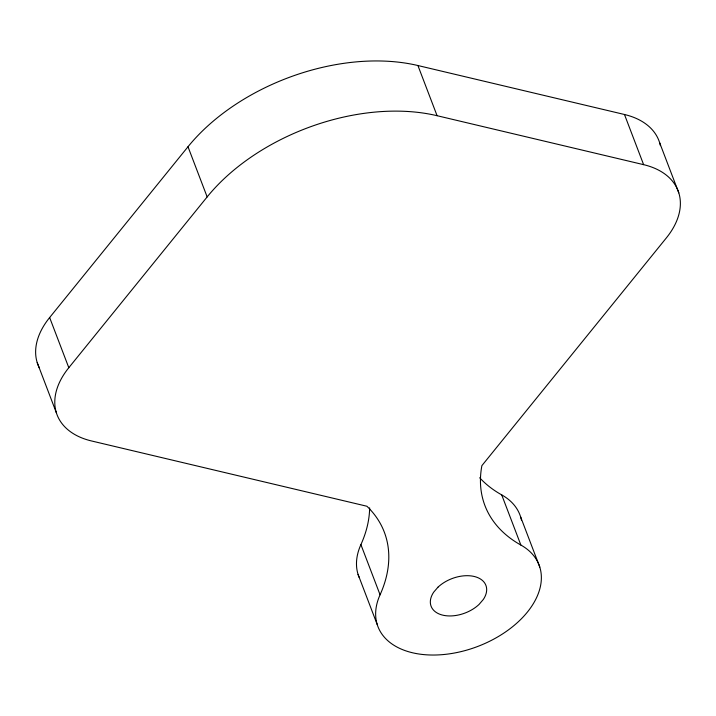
<?xml version="1.0" encoding="UTF-8"?>
<svg xmlns="http://www.w3.org/2000/svg" width="716" height="716" viewBox="0 0 716 716"><rect width="100%" height="100%" fill="white"/><g stroke="black" fill="none" stroke-linecap="round" stroke-linejoin="round"><path stroke-width="1.07" d="M39.514 368.203A86.26 54.165 -20.9 0 1 49.646 317.546L187.995 146.753A172.511 108.331 -20.9 0 1 417.92 65.532L624.468 114.497A86.26 54.165 -20.9 0 1 660.412 145.661M380.071 594.79A170.068 106.791 -20.9 0 0 366.923 506.248L91.532 440.966A86.26 54.165 -20.9 0 1 68.808 367.711L207.157 196.927A172.511 108.331 -20.9 0 1 437.082 115.706L643.621 164.662A86.26 54.165 -20.9 0 1 666.354 237.918L481.886 465.642A170.068 106.791 -20.9 0 0 520.872 545.055A86.26 54.165 -20.9 0 1 474.574 647.613A86.26 54.165 -20.9 0 1 380.071 594.79L360.909 544.616A170.068 106.791 -20.9 0 0 369.635 507.859M659.642 142.708L678.795 192.881M624.468 114.497L643.621 164.662M417.92 65.532L437.082 115.706M520.639 516.934L539.792 567.099M479.693 477.76A170.068 106.791 -20.9 0 0 501.71 494.881L520.872 545.055M358.054 574.366L377.216 624.531M187.995 146.753L207.157 196.927M49.646 317.546L68.808 367.711M37.205 362.582L56.358 412.747M501.71 494.881A86.26 54.165 -20.9 0 1 521.454 520.102M359.172 577.427A86.26 54.165 -20.9 0 1 360.909 544.616M437.968 587.192L433.672 592.195A29.329 18.419 -20.9 0 0 442.067 614.981A29.329 18.419 -20.9 0 0 479.04 604.447L483.336 599.444A29.329 18.419 -20.9 0 0 474.941 576.657A29.329 18.419 -20.9 0 0 437.968 587.192"/></g></svg>
